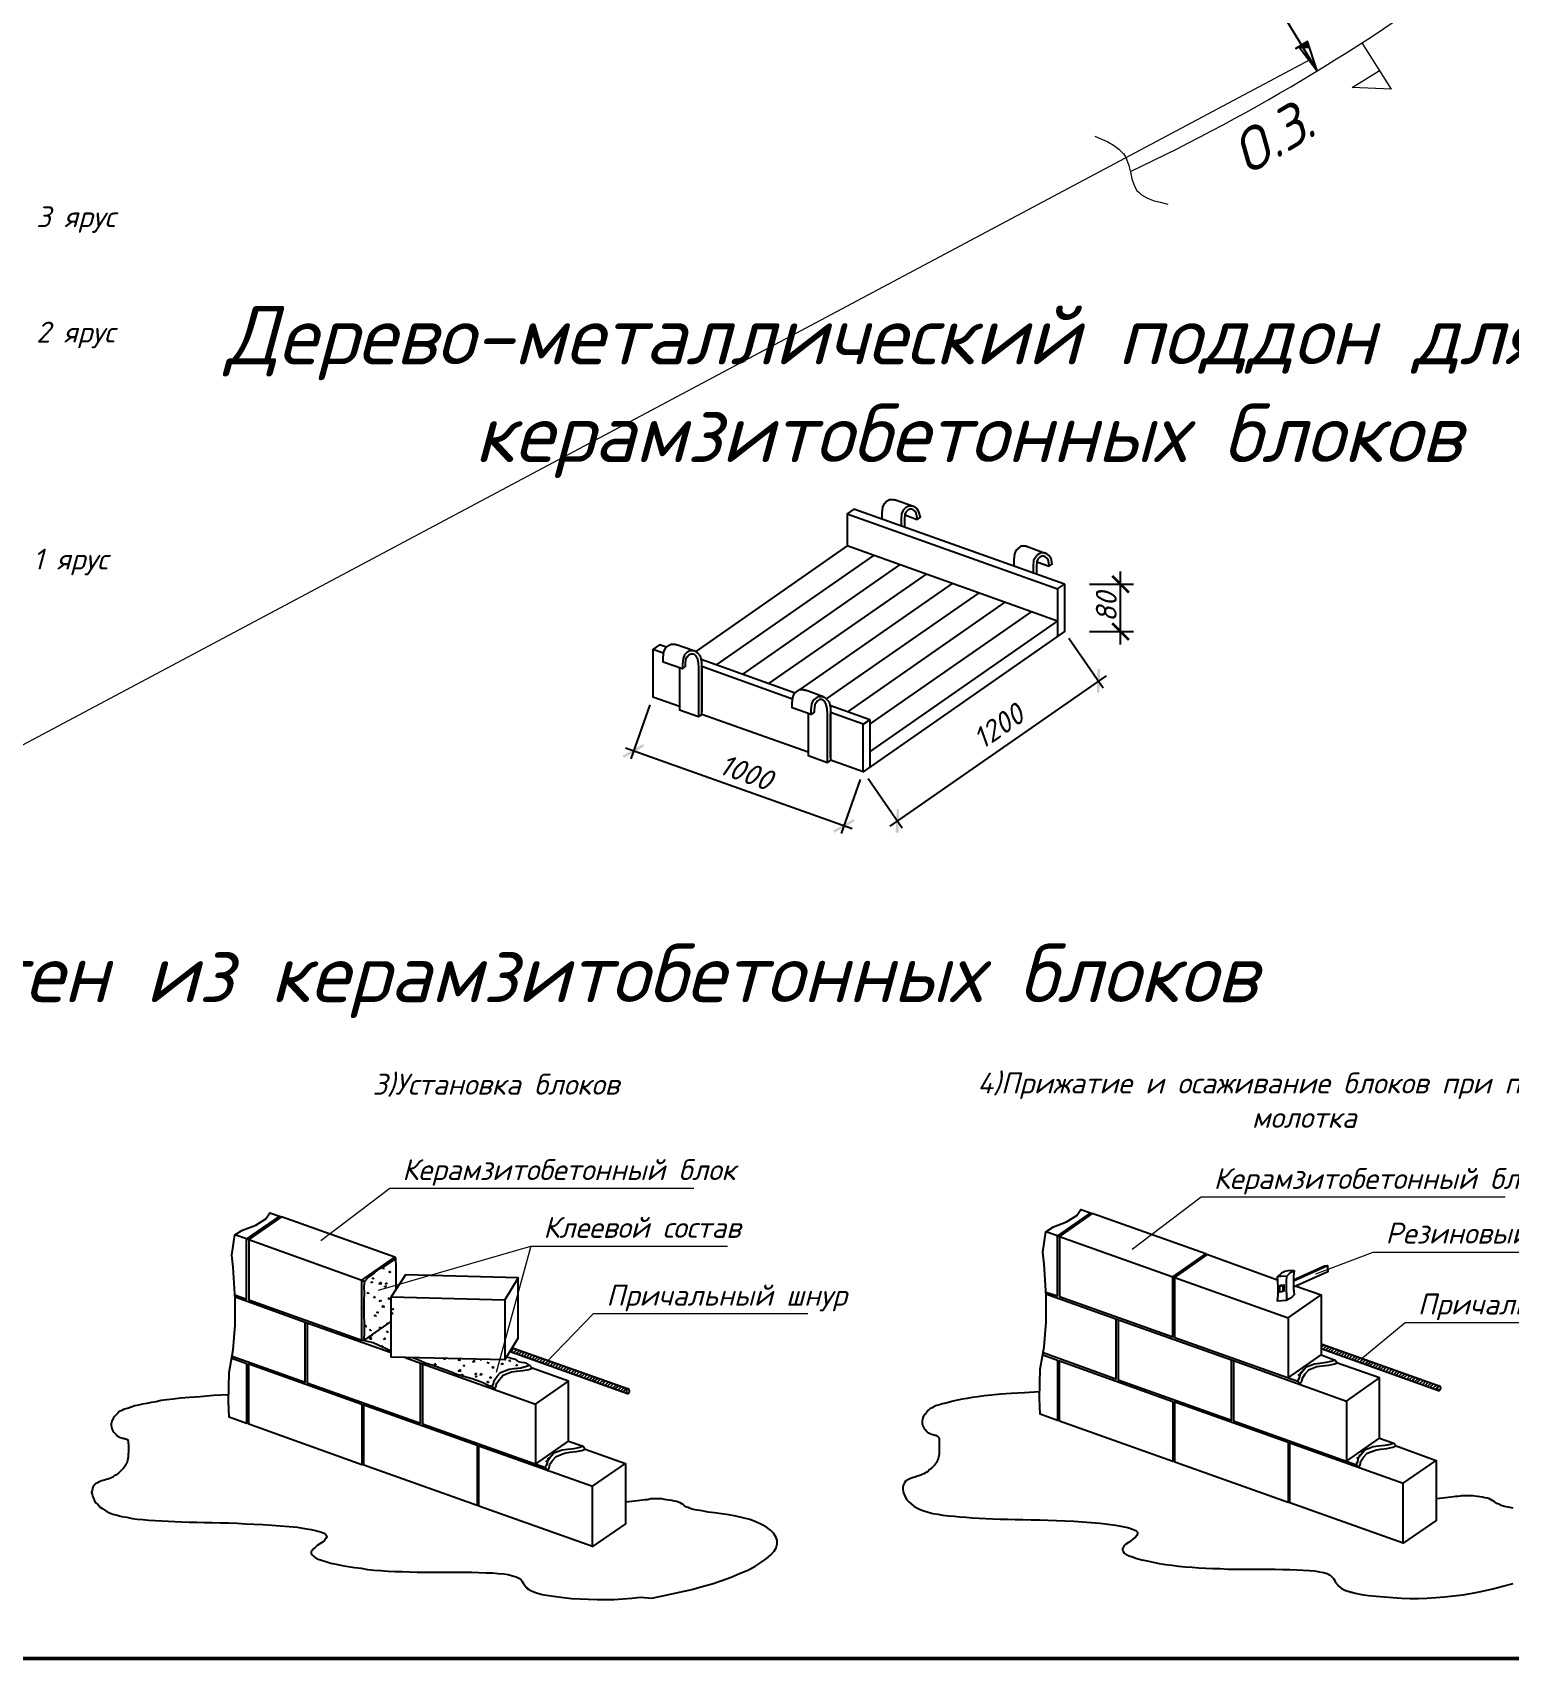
# Model space of a CAD drawing. Header units: millimetres. Extents: x 2279 to 5236, y 896 to 2828.
# Drawn here: x 4588.7 to 4765.5, y 1395.4 to 1590 of the extents above; entities that cross this region are included whole.
import ezdxf

# ---------------------------------------------------------------- set-up
doc = ezdxf.new("R2010")
doc.units = ezdxf.units.MM
for name, color, linetype in [('PDF _!!ОСНОВНАЯ', 7, 'Continuous'), ('PDF _!!ТОНКАЯ', 7, 'Continuous'), ('PDF _0', 7, 'Continuous'), ('PDF _СПДС_!!ТОНКАЯ', 7, 'Continuous'), ('PDF _Текст', 7, 'Continuous')]:
    doc.layers.add(name, color=color, linetype=linetype)
doc.styles.add('PDF ISOCPEUR Italic', font='isocpeui.ttf')

msp = doc.modelspace()

# ---------------------------------------------------------------- linework, layer by layer
at = {"layer": 'PDF _!!ОСНОВНАЯ', "lineweight": 50}
msp.add_lwpolyline([(4389.37, 1395.39), (5205.37, 1395.39), (5205.37, 1979.36), (4389.37, 1979.36)], close=True, dxfattribs=at)
at = {"layer": 'PDF _!!ОСНОВНАЯ', "lineweight": 20}
msp.add_lwpolyline([(4747.78, 1588.74), (4751.29, 1583.23), (4746.63, 1583.4), (4749.89, 1585.43)], dxfattribs=at)
at = {"layer": 'PDF _!!ТОНКАЯ', "lineweight": 20}
msp.add_lwpolyline([(4715.81, 1577.6), (4717.38, 1576.93), (4718.06, 1576.5), (4718.69, 1576.04), (4719.24, 1575.49), (4719.46, 1575.19), (4719.62, 1574.85), (4719.88, 1574.09), (4720.09, 1573.28), (4720.26, 1572.48), (4720.51, 1571.72), (4720.68, 1571.38), (4720.85, 1571.08), (4721.11, 1570.83), (4721.4, 1570.58), (4722.04, 1570.19), (4722.8, 1569.9), (4723.65, 1569.69), (4724.54, 1569.47)], dxfattribs=at)
at = {"layer": 'PDF _!!ТОНКАЯ', "lineweight": 25}
for points in [[(4690.37, 1531.71), (4690.37, 1532.52), (4690.46, 1533.19), (4690.63, 1533.62), (4690.88, 1533.91), (4691.26, 1534.12), (4691.68, 1534.12), (4691.98, 1534.04)], [(4694.1, 1533.28), (4691.85, 1534.08)], [(4712.17, 1523.96), (4686.98, 1532.94), (4686.18, 1532.39), (4686.18, 1528.54), (4668.06, 1515.92)], [(4686.18, 1532.39), (4711.37, 1523.41), (4712.17, 1523.96), (4712.17, 1518.29), (4688.09, 1501.53), (4688.09, 1507.2), (4688.89, 1507.75), (4688.89, 1502.08)], [(4693.08, 1532.26), (4694.56, 1531.71), (4694.94, 1532.01), (4694.77, 1532.64), (4694.52, 1533.02), (4694.27, 1533.24), (4693.97, 1533.32), (4693.55, 1533.32), (4693.17, 1533.11), (4692.87, 1532.81), (4692.7, 1532.39), (4692.66, 1531.71), (4692.66, 1531.16), (4692.66, 1530.91)], [(4694.56, 1531.71), (4694.56, 1531.92), (4694.44, 1532.47), (4694.22, 1532.73), (4694.05, 1532.9), (4693.93, 1532.94), (4693.67, 1532.94), (4693.42, 1532.81), (4693.21, 1532.6), (4693.08, 1532.3), (4693.04, 1531.71), (4693.04, 1530.78)], [(4688.89, 1503.9), (4711.37, 1519.56), (4686.18, 1528.54)], [(4706.16, 1526.12), (4706.16, 1526.89), (4706.25, 1527.61), (4706.42, 1527.99), (4706.71, 1528.28), (4707.05, 1528.54), (4707.52, 1528.54), (4707.77, 1528.41)], [(4709.89, 1527.65), (4707.64, 1528.49)], [(4708.87, 1526.63), (4710.35, 1526.12), (4710.73, 1526.38), (4710.61, 1527.05), (4710.31, 1527.39), (4710.06, 1527.61), (4709.76, 1527.73), (4709.34, 1527.73), (4708.96, 1527.48), (4708.7, 1527.18), (4708.49, 1526.8), (4708.45, 1526.08), (4708.45, 1525.53), (4708.45, 1525.32)], [(4670.52, 1514.31), (4689.36, 1527.39)], [(4673.65, 1513.17), (4692.49, 1526.29)], [(4710.35, 1526.12), (4710.35, 1526.29), (4710.23, 1526.89), (4710.06, 1527.1), (4709.85, 1527.27), (4709.72, 1527.31), (4709.46, 1527.31), (4709.21, 1527.18), (4709, 1526.97), (4708.87, 1526.67), (4708.83, 1526.08), (4708.83, 1525.15)], [(4676.82, 1512.07), (4695.66, 1525.15)], [(4680.55, 1511.35), (4698.8, 1524.05)], [(4715.18, 1523.96), (4720.43, 1523.96)], [(4718.9, 1516.77), (4718.9, 1525.49)], [(4683.72, 1510.25), (4701.93, 1522.91)], [(4686.26, 1508.68), (4705.1, 1521.81)], [(4711.37, 1523.41), (4711.37, 1517.74)], [(4688.89, 1507.2), (4708.24, 1520.66)], [(4715.18, 1518.29), (4720.43, 1518.29)], [(4664.55, 1516.43), (4663.7, 1516.73), (4662.9, 1516.17), (4662.9, 1512.32), (4662.9, 1510.5), (4666.11, 1509.36)], [(4664.21, 1515.71), (4662.9, 1516.17)], [(4666.45, 1513.85), (4664.17, 1514.65), (4664.17, 1515.2), (4664.25, 1515.88), (4664.42, 1516.3), (4664.72, 1516.6), (4665.1, 1516.81), (4665.52, 1516.81), (4665.77, 1516.73)], [(4667.93, 1515.96), (4665.65, 1516.77)], [(4668.78, 1513.89), (4668.78, 1514.65), (4668.61, 1515.37), (4668.31, 1515.71), (4668.06, 1515.92), (4667.81, 1516.01), (4667.34, 1516.01), (4667, 1515.79), (4666.71, 1515.5), (4666.54, 1515.07), (4666.45, 1514.4), (4666.45, 1513.85), (4666.83, 1514.14), (4666.83, 1514.4), (4666.88, 1514.99), (4667.04, 1515.29), (4667.21, 1515.5), (4667.47, 1515.62), (4667.72, 1515.62), (4667.85, 1515.58), (4668.06, 1515.41), (4668.23, 1515.16), (4668.36, 1514.61), (4668.4, 1513.89), (4668.4, 1508.13)], [(4712.72, 1517.49), (4716.83, 1511.56)], [(4679.96, 1510.93), (4668.7, 1514.95)], [(4679.62, 1510.21), (4668.78, 1514.1)], [(4666.11, 1513.97), (4666.11, 1508.94), (4668.4, 1508.13), (4668.78, 1508.39), (4668.78, 1513.93), (4668.78, 1508.72)], [(4717.17, 1513), (4691.3, 1495.01)], [(4681.86, 1508.39), (4679.58, 1509.19), (4679.58, 1509.74), (4679.66, 1510.42), (4679.83, 1510.84), (4680.13, 1511.09), (4680.51, 1511.35), (4680.93, 1511.35), (4681.18, 1511.26)], [(4683.34, 1510.5), (4681.06, 1511.31)], [(4688.09, 1501.53), (4684.19, 1502.92), (4683.81, 1502.63), (4683.81, 1508.43), (4683.77, 1509.11), (4683.64, 1509.7), (4683.47, 1509.95), (4683.26, 1510.12), (4683.13, 1510.16), (4682.88, 1510.16), (4682.62, 1509.99), (4682.45, 1509.78), (4682.29, 1509.53), (4682.24, 1508.89), (4682.24, 1508.64), (4681.86, 1508.39), (4681.86, 1508.94), (4681.95, 1509.61), (4682.12, 1510.04), (4682.41, 1510.29), (4682.75, 1510.54), (4683.22, 1510.54), (4683.47, 1510.46), (4683.72, 1510.21), (4684.02, 1509.87), (4684.19, 1509.19), (4684.19, 1508.43)], [(4662.56, 1509.53), (4660.27, 1503.05)], [(4681.52, 1503.86), (4668.78, 1508.39)], [(4681.52, 1508.47), (4681.52, 1503.47), (4683.81, 1502.63)], [(4688.89, 1507.75), (4684.11, 1509.44)], [(4688.09, 1507.2), (4684.19, 1508.6)], [(4684.19, 1503.22), (4684.19, 1508.47), (4684.19, 1502.92)], [(4686.77, 1494.67), (4659.64, 1504.36)], [(4687.75, 1500.6), (4685.46, 1494.12)], [(4688.68, 1500.72), (4692.78, 1494.8)]]:
    msp.add_lwpolyline(points, dxfattribs=at)
at = {"layer": 'PDF _!!ТОНКАЯ', "transparency": 33554559}
for points in [[(4716.07, 1510.97), (4716.36, 1510.97), (4716.15, 1513.8)], [(4716.36, 1510.97), (4716.15, 1513.8), (4716.45, 1513.8)], [(4659.3, 1503.43), (4659.42, 1503.18), (4661.75, 1504.83)], [(4659.42, 1503.18), (4661.75, 1504.83), (4661.88, 1504.58)], [(4691.98, 1494.25), (4692.32, 1494.2), (4692.11, 1497.04)], [(4692.32, 1494.2), (4692.11, 1497.04), (4692.4, 1497.04)], [(4684.49, 1494.46), (4684.61, 1494.2), (4686.94, 1495.85)], [(4684.61, 1494.2), (4686.94, 1495.85), (4687.07, 1495.6)]]:
    msp.add_solid(points, dxfattribs=at)
at = {"layer": 'PDF _0', "lineweight": 25}
for points in [[(4680.42, 1856.29), (4683.09, 1858.92), (4616.33, 1792.49), (4742.44, 1585.39), (4740.5, 1588.57)], [(4740.2, 1588.36), (4742.44, 1585.39), (4741.26, 1588.91), (4739.86, 1588.1), (4741.26, 1588.91)], [(4612.52, 1431.34), (4614.3, 1430.7), (4614.3, 1423.5), (4612.22, 1424.27), (4612.14, 1426.17), (4612.22, 1429.64), (4612.69, 1432.35), (4612.94, 1435.27), (4612.94, 1438.41), (4612.69, 1442.22), (4612.52, 1443.66), (4612.9, 1446.11), (4613.79, 1446.66), (4615.4, 1447.25), (4616.58, 1448.02), (4617.09, 1448.74), (4618.23, 1448.35), (4614.3, 1445.6), (4612.9, 1446.11)], [(4618.23, 1448.35), (4618.49, 1448.27)], [(4709.59, 1431.72), (4711.37, 1431.08), (4711.37, 1423.89), (4709.29, 1424.65), (4709.21, 1426.55), (4709.29, 1430.02), (4709.76, 1432.69), (4710.01, 1435.65), (4710.01, 1438.79), (4709.76, 1442.6), (4709.59, 1444.04), (4709.97, 1446.45), (4710.86, 1447.04), (4712.43, 1447.64), (4713.66, 1448.4), (4714.16, 1449.12), (4715.31, 1448.74), (4711.37, 1445.98), (4709.97, 1446.45)], [(4715.31, 1448.74), (4715.52, 1448.65)], [(4709.97, 1439.25), (4711.37, 1438.79), (4711.37, 1445.98), (4711.58, 1445.9), (4711.58, 1438.7), (4725.17, 1433.88), (4725.17, 1441.07), (4738.97, 1436.16), (4742.91, 1438.91), (4742.91, 1431.72), (4744.6, 1431.08), (4744.86, 1430.74), (4744.52, 1430.62), (4743.8, 1430.45), (4743.04, 1430.36), (4742.4, 1430.28), (4741.38, 1429.9), (4740.96, 1429.43), (4740.62, 1428.92), (4740.54, 1428.5), (4740.41, 1428.33), (4740.41, 1428.2), (4740.11, 1428.54), (4725.38, 1433.79), (4725.38, 1440.99), (4729.32, 1443.74)], [(4612.9, 1438.91), (4614.3, 1438.41), (4614.3, 1445.6), (4614.55, 1445.52), (4614.55, 1438.32), (4628.1, 1433.5), (4628.1, 1440.69), (4628.39, 1440.52)], [(4632.2, 1439.59), (4632.2, 1440.69), (4632.2, 1442.26), (4632.16, 1443.27), (4631.48, 1442.77), (4630.76, 1442.3), (4629.96, 1441.88), (4629.58, 1441.5), (4628.9, 1441.03), (4628.39, 1440.52), (4628.31, 1439.93), (4628.35, 1439.13), (4628.31, 1438.24), (4628.31, 1437.22), (4628.31, 1436.63), (4628.35, 1435.36), (4628.35, 1434.51), (4628.31, 1433.45), (4631.61, 1435.74)], [(4630.72, 1442.05), (4630.59, 1442.05), (4630.72, 1442.17)], [(4630.72, 1442), (4630.72, 1442.13)], [(4632.16, 1443.27), (4632.03, 1443.44)], [(4729.11, 1443.82), (4737.7, 1440.73)], [(4739.61, 1440.73), (4743.29, 1442.39), (4743.67, 1442.43), (4743.71, 1441.67), (4739.61, 1439.85)], [(4739.61, 1440.61), (4743.67, 1442.43)], [(4629.37, 1440.4), (4629.2, 1440.4), (4629.32, 1440.52)], [(4629.37, 1440.35), (4629.32, 1440.48)], [(4629.49, 1440.82), (4629.37, 1440.9), (4629.54, 1440.95)], [(4629.49, 1440.78), (4629.54, 1440.9)], [(4630.38, 1440.18), (4630.17, 1440.23), (4630.38, 1440.4), (4630.38, 1440.14)], [(4631.06, 1440.23), (4630.93, 1440.23), (4631.06, 1440.4)], [(4631.06, 1440.18), (4631.06, 1440.35)], [(4631.48, 1441.58), (4631.36, 1441.67), (4631.53, 1441.75)], [(4631.48, 1441.54), (4631.53, 1441.71)], [(4645.2, 1431.12), (4646.81, 1433.75), (4646.81, 1440.95), (4633.3, 1441.33), (4631.61, 1438.66)], [(4646.81, 1440.95), (4645.2, 1438.32), (4645.2, 1431.12), (4631.61, 1431.46), (4631.61, 1438.66), (4645.2, 1438.32)], [(4737.66, 1441.07), (4738.08, 1441.16), (4738.46, 1441.2), (4738.8, 1441.16)], [(4737.96, 1440.01), (4738.08, 1440.06), (4738.46, 1440.1), (4738.46, 1439.34), (4738.34, 1439.3)], [(4738.34, 1440.01), (4738.46, 1440.1)], [(4739.69, 1441.79), (4739.61, 1441.16), (4739.61, 1440.14), (4739.61, 1439.51), (4739.65, 1439.38), (4739.69, 1438.91), (4739.39, 1438.62), (4739.18, 1438.49), (4738.8, 1438.28)], [(4612.94, 1438.66), (4621.32, 1435.65)], [(4628.9, 1439.08), (4628.77, 1439.17), (4628.94, 1439.21)], [(4628.9, 1439.04), (4628.94, 1439.17)], [(4629.66, 1438.58), (4629.54, 1438.58), (4629.66, 1438.74)], [(4629.66, 1438.53), (4629.66, 1438.7)], [(4630.34, 1438.11), (4630.21, 1438.19), (4630.38, 1438.24), (4630.34, 1438.07)], [(4630.89, 1439.85), (4630.81, 1439.93), (4630.98, 1439.97), (4630.89, 1439.8)], [(4631.36, 1438.53), (4631.4, 1438.41), (4631.27, 1438.45), (4631.36, 1438.58)], [(4709.97, 1439.04), (4718.35, 1436.04), (4718.35, 1428.84), (4709.63, 1431.97)], [(4739.9, 1439.97), (4742.91, 1438.91)], [(4628.31, 1437.47), (4628.35, 1437.47)], [(4628.31, 1437.31), (4628.35, 1437.43)], [(4629.75, 1436.37), (4629.62, 1436.46), (4629.79, 1436.5)], [(4629.75, 1436.33), (4629.79, 1436.46)], [(4630, 1436.88), (4630, 1436.76), (4629.87, 1436.8), (4630, 1436.92)], [(4630.68, 1437.64), (4630.72, 1437.43), (4630.51, 1437.47), (4630.68, 1437.69)], [(4631.74, 1436.63), (4631.61, 1436.63), (4631.7, 1436.76), (4631.74, 1436.59)], [(4631.78, 1437.14), (4631.65, 1437.22), (4631.82, 1437.26), (4631.78, 1437.09)], [(4738.97, 1436.16), (4738.97, 1428.97), (4742.91, 1431.72)], [(4612.56, 1431.59), (4621.32, 1428.46), (4621.32, 1435.65), (4631.61, 1432.01)], [(4621.53, 1435.57), (4621.53, 1428.37), (4635.12, 1423.55), (4635.12, 1430.74), (4635.34, 1430.66), (4648.88, 1425.83), (4652.82, 1428.58)], [(4628.35, 1435.23), (4628.44, 1435.32), (4628.48, 1435.06)], [(4628.35, 1435.1), (4628.48, 1435.1)], [(4628.65, 1435.1), (4628.48, 1435.15), (4628.6, 1435.27)], [(4628.6, 1435.06), (4628.6, 1435.23)], [(4629.16, 1434.64), (4629.03, 1434.72), (4629.2, 1434.77)], [(4629.16, 1434.6), (4629.2, 1434.72)], [(4630.34, 1434.98), (4630.21, 1434.98), (4630.34, 1435.1)], [(4630.34, 1434.93), (4630.34, 1435.06)], [(4631.14, 1435.4), (4631.06, 1435.48), (4631.23, 1435.53), (4631.19, 1435.44)], [(4631.19, 1434.43), (4631.06, 1434.51), (4631.23, 1434.55)], [(4631.14, 1434.38), (4631.23, 1434.51)], [(4718.35, 1436.04), (4732.16, 1431.12)], [(4718.61, 1435.95), (4718.61, 1428.75), (4732.16, 1423.93), (4732.16, 1431.12), (4732.41, 1431.04), (4745.96, 1426.21), (4749.89, 1428.97)], [(4631.61, 1432.18), (4629.45, 1433.16), (4628.1, 1433.5)], [(4629.11, 1433.88), (4629.16, 1433.75), (4628.99, 1433.79), (4629.11, 1433.92)], [(4629.2, 1433.75), (4629.16, 1433.62), (4629.03, 1433.71), (4629.2, 1433.79)], [(4629.24, 1434.05), (4629.32, 1434.05)], [(4629.32, 1434), (4629.32, 1434.13)], [(4630.59, 1432.69), (4630.47, 1432.78), (4630.64, 1432.82)], [(4630.59, 1432.65), (4630.64, 1432.78)], [(4630.85, 1433.62), (4630.72, 1433.62), (4630.85, 1433.75), (4630.85, 1433.58)], [(4645.92, 1432.1), (4646.34, 1432.52)], [(4646.13, 1432.56), (4660.02, 1427.65)], [(4646.22, 1431.97), (4646.64, 1432.39)], [(4646.55, 1431.89), (4646.94, 1432.27)], [(4742.91, 1433.07), (4757.05, 1428.03)], [(4742.91, 1433.03), (4742.91, 1433.03)], [(4742.91, 1432.61), (4743.25, 1432.94)], [(4742.91, 1432.48), (4756.96, 1427.48)], [(4743.12, 1432.39), (4743.54, 1432.82)], [(4743.46, 1432.31), (4743.84, 1432.73)], [(4743.76, 1432.18), (4744.18, 1432.61)], [(4744.05, 1432.1), (4744.47, 1432.48)], [(4744.39, 1431.97), (4744.81, 1432.39)], [(4744.69, 1431.84), (4745.11, 1432.27)], [(4631.61, 1432.18), (4631.61, 1432.18)], [(4633.26, 1431.42), (4635.12, 1430.74)], [(4634.24, 1431.38), (4634.62, 1431.25), (4635.67, 1430.79), (4636.48, 1430.53), (4638.68, 1429.73), (4639.44, 1429.43), (4640.42, 1429.13), (4641.31, 1428.92), (4642.49, 1428.46), (4643.29, 1428.08), (4643.72, 1427.95), (4643.97, 1427.57), (4643.97, 1427.7), (4644.14, 1427.91), (4644.23, 1428.33), (4644.56, 1428.8), (4644.99, 1429.3), (4646, 1429.69), (4646.6, 1429.77), (4647.36, 1429.85), (4648.08, 1429.98), (4648.46, 1430.15)], [(4635.34, 1430.66), (4635.34, 1423.46), (4650.07, 1418.25), (4650.36, 1417.87), (4650.36, 1418), (4650.49, 1418.21), (4650.58, 1418.64), (4650.92, 1419.1), (4651.34, 1419.57), (4652.35, 1419.95), (4652.99, 1420.08), (4653.75, 1420.16), (4654.43, 1420.29), (4654.81, 1420.46)], [(4636.35, 1431.34), (4636.35, 1431.34)], [(4636.94, 1430.66), (4636.9, 1430.53), (4636.78, 1430.62), (4636.94, 1430.7)], [(4637.2, 1430.28), (4637.28, 1430.36)], [(4637.28, 1430.24), (4637.28, 1430.32)], [(4638.09, 1431.21), (4637.96, 1431.21), (4638, 1431.29)], [(4638.09, 1431.17), (4638.05, 1431.29)], [(4639.78, 1431.17), (4639.82, 1431.04), (4639.65, 1431.08), (4639.78, 1431.21)], [(4640.33, 1430.36), (4640.25, 1430.45), (4640.42, 1430.49)], [(4640.33, 1430.32), (4640.37, 1430.49)], [(4641.52, 1430.91), (4641.39, 1430.91), (4641.52, 1431.04), (4641.52, 1430.87)], [(4642.28, 1431.17), (4642.36, 1431.12)], [(4642.36, 1431.08), (4642.41, 1431.17)], [(4643.21, 1430.87), (4643.25, 1430.74), (4643.13, 1430.79), (4643.21, 1430.91)], [(4643.85, 1430.28), (4643.8, 1430.15), (4643.68, 1430.24), (4643.85, 1430.32)], [(4643.72, 1427.95), (4643.72, 1428.08), (4643.85, 1428.25), (4643.93, 1428.67), (4644.27, 1429.18), (4644.69, 1429.64), (4645.71, 1430.02), (4646.34, 1430.11), (4647.11, 1430.19), (4647.78, 1430.36), (4648.16, 1430.49), (4647.78, 1430.74), (4647.57, 1430.79), (4647.19, 1430.83), (4646.85, 1430.91), (4646.72, 1431), (4646.51, 1431.17), (4645.96, 1431.29), (4645.75, 1431.38), (4645.58, 1431.42)], [(4644.99, 1430.62), (4644.82, 1430.62), (4644.95, 1430.74)], [(4644.99, 1430.57), (4644.95, 1430.7)], [(4645.79, 1430.96), (4645.71, 1431.04), (4645.88, 1431.08)], [(4645.79, 1430.91), (4645.88, 1431.04)], [(4645.84, 1432.14), (4659.89, 1427.1)], [(4646.68, 1430.45), (4646.55, 1430.45), (4646.68, 1430.62)], [(4646.68, 1430.4), (4646.68, 1430.57)], [(4646.85, 1431.76), (4647.27, 1432.18)], [(4647.15, 1431.63), (4647.57, 1432.06)], [(4647.49, 1431.55), (4647.87, 1431.93)], [(4647.78, 1431.42), (4648.21, 1431.84)], [(4648.08, 1431.29), (4648.5, 1431.72)], [(4648.88, 1425.83), (4648.88, 1418.64), (4652.82, 1421.39), (4652.82, 1428.58), (4648.46, 1430.15), (4648.16, 1430.49)], [(4648.42, 1431.21), (4648.84, 1431.63)], [(4648.71, 1431.08), (4649.14, 1431.51)], [(4649.05, 1431), (4649.43, 1431.38)], [(4649.35, 1430.87), (4649.77, 1431.29)], [(4649.65, 1430.74), (4650.07, 1431.17)], [(4649.98, 1430.66), (4650.41, 1431.04)], [(4650.28, 1430.53), (4650.7, 1430.96)], [(4650.62, 1430.4), (4651, 1430.83)], [(4650.92, 1430.32), (4651.34, 1430.74)], [(4651.21, 1430.19), (4651.63, 1430.62)], [(4651.55, 1430.11), (4651.97, 1430.49)], [(4651.85, 1429.98), (4652.27, 1430.4)], [(4732.41, 1431.04), (4732.41, 1423.84), (4747.14, 1418.59), (4747.4, 1418.25), (4747.4, 1418.38), (4747.57, 1418.59), (4747.65, 1419.02), (4747.99, 1419.48), (4748.41, 1419.95), (4749.43, 1420.33), (4750.02, 1420.46), (4750.78, 1420.54), (4751.5, 1420.67), (4751.88, 1420.84)], [(4744.6, 1431.08), (4744.22, 1430.96), (4743.5, 1430.83), (4742.74, 1430.7), (4742.1, 1430.62), (4741.13, 1430.24), (4740.71, 1429.77), (4740.37, 1429.3), (4740.24, 1428.88), (4740.11, 1428.67), (4740.11, 1428.54)], [(4745.96, 1426.21), (4745.96, 1419.02), (4749.89, 1421.77), (4749.89, 1428.97), (4744.86, 1430.74)], [(4745.03, 1431.76), (4745.41, 1432.14)], [(4745.32, 1431.63), (4745.74, 1432.06)], [(4745.62, 1431.51), (4746.04, 1431.93)], [(4745.96, 1431.42), (4746.38, 1431.84)], [(4746.25, 1431.29), (4746.68, 1431.72)], [(4746.59, 1431.17), (4746.97, 1431.59)], [(4746.89, 1431.08), (4747.31, 1431.51)], [(4747.18, 1430.96), (4747.61, 1431.38)], [(4747.52, 1430.87), (4747.95, 1431.25)], [(4747.82, 1430.74), (4748.24, 1431.17)], [(4748.16, 1430.62), (4748.54, 1431.04)], [(4748.45, 1430.53), (4748.88, 1430.91)], [(4748.75, 1430.4), (4749.17, 1430.83)], [(4749.09, 1430.28), (4749.51, 1430.7)], [(4749.39, 1430.19), (4749.81, 1430.62)], [(4749.72, 1430.07), (4750.11, 1430.49)], [(4750.02, 1429.98), (4750.44, 1430.36)], [(4639.87, 1429.73), (4639.65, 1429.77), (4639.87, 1429.94), (4639.87, 1429.69)], [(4639.99, 1429.26), (4640.12, 1429.39), (4640.12, 1429.22)], [(4640.04, 1429.26), (4640.12, 1429.26)], [(4641.77, 1429.39), (4641.64, 1429.47), (4641.81, 1429.56)], [(4641.86, 1429.09), (4641.73, 1429.09), (4641.81, 1429.26)], [(4641.77, 1429.35), (4641.81, 1429.52)], [(4641.86, 1429.05), (4641.81, 1429.22)], [(4642.45, 1429.35), (4642.24, 1429.35), (4642.41, 1429.56)], [(4642.45, 1429.3), (4642.41, 1429.52)], [(4643.25, 1428.54), (4643.21, 1428.42), (4643.08, 1428.5), (4643.25, 1428.58)], [(4643.59, 1428.97), (4643.42, 1428.97), (4643.55, 1429.09)], [(4643.59, 1428.92), (4643.55, 1429.05)], [(4652.19, 1429.85), (4652.57, 1430.28)], [(4652.48, 1429.77), (4652.9, 1430.15)], [(4652.78, 1429.64), (4653.2, 1430.07)], [(4653.12, 1429.52), (4653.54, 1429.94)], [(4653.41, 1429.43), (4653.84, 1429.85)], [(4653.75, 1429.3), (4654.13, 1429.73)], [(4654.05, 1429.18), (4654.47, 1429.6)], [(4654.34, 1429.09), (4654.77, 1429.52)], [(4654.68, 1428.97), (4655.06, 1429.39)], [(4654.98, 1428.88), (4655.4, 1429.26)], [(4655.32, 1428.75), (4655.7, 1429.18)], [(4655.61, 1428.63), (4656.04, 1429.05)], [(4655.91, 1428.54), (4656.33, 1428.92)], [(4656.25, 1428.42), (4656.63, 1428.84)], [(4656.55, 1428.29), (4656.97, 1428.71)], [(4656.84, 1428.2), (4657.27, 1428.63)], [(4657.18, 1428.08), (4657.6, 1428.5)], [(4657.48, 1427.99), (4657.9, 1428.37)], [(4740.33, 1429.26), (4740.2, 1429.35), (4740.37, 1429.39)], [(4740.33, 1429.22), (4740.37, 1429.3), (4740.37, 1429.35)], [(4740.54, 1429.56), (4740.41, 1429.56), (4740.62, 1429.77)], [(4740.62, 1429.69), (4740.62, 1429.73)], [(4740.83, 1429.94), (4740.75, 1429.94), (4740.88, 1430.07)], [(4740.88, 1429.98), (4740.88, 1430.02)], [(4750.32, 1429.85), (4750.74, 1430.28)], [(4750.66, 1429.73), (4751.04, 1430.15)], [(4750.95, 1429.64), (4751.38, 1430.02)], [(4751.29, 1429.52), (4751.67, 1429.94)], [(4751.59, 1429.39), (4752.01, 1429.81)], [(4751.88, 1429.3), (4752.31, 1429.73)], [(4752.22, 1429.18), (4752.6, 1429.6)], [(4752.52, 1429.09), (4752.94, 1429.47)], [(4752.81, 1428.97), (4753.24, 1429.39)], [(4753.15, 1428.84), (4753.58, 1429.26)], [(4753.45, 1428.75), (4753.87, 1429.13)], [(4753.79, 1428.63), (4754.17, 1429.05)], [(4754.08, 1428.5), (4754.51, 1428.92)], [(4754.38, 1428.42), (4754.8, 1428.84)], [(4754.72, 1428.29), (4755.14, 1428.71)], [(4755.02, 1428.16), (4755.44, 1428.58)], [(4755.35, 1428.08), (4755.74, 1428.5)], [(4755.65, 1427.95), (4756.07, 1428.37)], [(4612.18, 1426.93), (4610.32, 1426.85), (4608.75, 1426.72), (4607.48, 1426.64), (4606.38, 1426.55), (4605.49, 1426.43), (4604.73, 1426.34), (4604.05, 1426.26), (4603.46, 1426.13), (4602.87, 1426.04), (4602.36, 1425.92), (4601.85, 1425.83), (4601.34, 1425.71), (4600.92, 1425.62), (4600.49, 1425.49), (4600.16, 1425.37), (4599.86, 1425.28), (4599.56, 1425.2), (4599.35, 1425.07), (4599.18, 1424.99), (4599.01, 1424.9), (4598.89, 1424.77), (4598.8, 1424.69), (4598.67, 1424.56), (4598.59, 1424.48), (4598.5, 1424.35), (4598.42, 1424.22), (4598.34, 1424.1), (4598.25, 1423.93), (4598.17, 1423.8), (4598.12, 1423.63), (4598.08, 1423.46), (4598.08, 1423.29), (4598.12, 1423.12), (4598.17, 1422.95), (4598.21, 1422.78), (4598.29, 1422.62), (4598.42, 1422.49), (4598.55, 1422.32), (4598.67, 1422.19), (4598.8, 1422.06), (4598.93, 1421.98), (4599.1, 1421.9), (4599.22, 1421.85), (4599.35, 1421.81), (4599.48, 1421.77), (4599.61, 1421.73), (4599.73, 1421.73), (4599.82, 1421.68), (4599.9, 1421.64), (4599.99, 1421.6), (4600.03, 1421.6), (4600.07, 1421.51), (4600.07, 1421.47), (4600.11, 1421.43), (4600.11, 1421.35), (4600.11, 1421.3), (4600.11, 1421.22), (4600.11, 1421.13), (4600.16, 1421.05), (4600.16, 1420.92), (4600.16, 1420.84), (4600.16, 1420.71), (4600.16, 1420.54), (4600.16, 1420.41), (4600.16, 1420.24), (4600.16, 1420.03), (4600.11, 1419.86), (4600.11, 1419.65), (4600.11, 1419.48), (4600.07, 1419.27), (4600.03, 1419.1), (4599.99, 1418.93), (4599.94, 1418.76), (4599.86, 1418.64), (4599.77, 1418.47), (4599.69, 1418.34), (4599.61, 1418.21), (4599.48, 1418.09), (4599.35, 1417.96), (4599.22, 1417.83), (4599.1, 1417.7), (4598.97, 1417.58), (4598.8, 1417.45), (4598.63, 1417.32), (4598.46, 1417.24), (4598.29, 1417.11), (4598.12, 1417.03), (4597.91, 1416.94), (4597.7, 1416.86), (4597.49, 1416.82), (4597.28, 1416.73), (4597.07, 1416.69), (4596.85, 1416.6), (4596.64, 1416.52), (4596.43, 1416.43), (4596.26, 1416.35), (4596.13, 1416.22), (4596.01, 1416.05), (4595.88, 1415.88), (4595.84, 1415.71), (4595.8, 1415.5), (4595.75, 1415.29), (4595.8, 1415.04), (4595.84, 1414.83), (4595.96, 1414.57), (4596.09, 1414.28), (4596.26, 1414.02), (4596.52, 1413.77), (4596.77, 1413.51), (4597.07, 1413.3), (4597.45, 1413.05), (4597.87, 1412.84), (4598.29, 1412.67), (4598.8, 1412.54), (4599.35, 1412.37), (4599.94, 1412.29), (4600.58, 1412.16), (4601.21, 1412.07), (4601.89, 1412.03), (4602.61, 1411.95), (4603.37, 1411.9), (4604.14, 1411.86), (4604.9, 1411.82), (4605.7, 1411.78), (4606.55, 1411.74), (4607.44, 1411.69), (4608.33, 1411.69), (4609.22, 1411.65), (4610.19, 1411.65), (4611.16, 1411.61), (4612.14, 1411.61), (4613.15, 1411.57), (4614.17, 1411.52), (4615.18, 1411.48), (4616.24, 1411.44), (4617.3, 1411.35), (4618.32, 1411.27), (4619.38, 1411.18), (4620.35, 1411.1), (4621.24, 1410.97), (4622.04, 1410.85), (4622.72, 1410.68), (4623.27, 1410.51), (4623.65, 1410.34), (4623.86, 1410.13), (4623.91, 1409.96), (4623.78, 1409.75), (4623.61, 1409.53), (4623.36, 1409.32), (4623.06, 1409.11), (4622.76, 1408.9), (4622.51, 1408.69), (4622.3, 1408.52), (4622.13, 1408.31), (4622.04, 1408.14), (4622.04, 1407.97), (4622.13, 1407.8), (4622.3, 1407.63), (4622.51, 1407.46), (4622.85, 1407.29), (4623.27, 1407.16), (4623.78, 1406.99), (4624.37, 1406.82), (4625.01, 1406.7), (4625.73, 1406.53), (4626.45, 1406.4), (4627.21, 1406.27), (4628.01, 1406.19), (4628.77, 1406.06), (4629.58, 1405.98), (4630.38, 1405.94), (4631.23, 1405.85), (4632.03, 1405.81), (4632.92, 1405.81), (4633.77, 1405.77), (4634.7, 1405.72), (4635.63, 1405.72), (4636.56, 1405.72), (4637.54, 1405.72), (4638.47, 1405.72), (4639.44, 1405.72), (4640.37, 1405.72), (4641.26, 1405.72), (4642.11, 1405.68), (4642.96, 1405.64), (4643.72, 1405.64), (4644.4, 1405.55), (4645.07, 1405.51), (4645.62, 1405.43), (4646.13, 1405.3), (4646.55, 1405.17), (4646.89, 1405), (4647.15, 1404.79), (4647.32, 1404.58), (4647.44, 1404.37), (4647.61, 1404.11), (4647.78, 1403.9), (4647.99, 1403.65)], [(4657.82, 1427.86), (4658.2, 1428.29)], [(4658.11, 1427.74), (4658.54, 1428.16)], [(4658.41, 1427.65), (4658.83, 1428.03)], [(4658.75, 1427.53), (4659.09, 1427.86), (4659.17, 1427.95)], [(4659.04, 1427.4), (4659.47, 1427.82)], [(4659.38, 1427.31), (4659.76, 1427.74)], [(4659.68, 1427.19), (4659.76, 1427.27)], [(4709.21, 1427.31), (4707.39, 1427.19), (4705.82, 1427.1), (4704.55, 1427.02), (4703.45, 1426.89), (4702.56, 1426.81), (4701.8, 1426.72), (4701.12, 1426.64), (4700.53, 1426.51), (4699.94, 1426.43), (4699.39, 1426.3), (4698.88, 1426.21), (4698.41, 1426.09), (4697.99, 1425.96), (4697.57, 1425.87), (4697.23, 1425.75), (4696.89, 1425.66), (4696.64, 1425.58), (4696.43, 1425.45), (4696.26, 1425.37), (4696.09, 1425.28), (4695.96, 1425.16), (4695.83, 1425.07), (4695.75, 1424.94), (4695.66, 1424.86), (4695.58, 1424.73), (4695.45, 1424.6), (4695.37, 1424.44), (4695.28, 1424.31), (4695.24, 1424.18), (4695.2, 1424.01), (4695.15, 1423.84), (4695.15, 1423.67), (4695.15, 1423.5), (4695.2, 1423.33), (4695.28, 1423.17), (4695.37, 1423), (4695.45, 1422.83), (4695.58, 1422.7), (4695.71, 1422.57), (4695.83, 1422.45), (4696, 1422.36), (4696.13, 1422.28), (4696.3, 1422.23), (4696.43, 1422.19), (4696.55, 1422.15), (4696.68, 1422.11), (4696.81, 1422.11), (4696.89, 1422.06), (4696.98, 1422.02), (4697.02, 1421.98), (4697.06, 1421.94), (4697.1, 1421.9), (4697.14, 1421.85), (4697.14, 1421.81), (4697.19, 1421.73), (4697.19, 1421.68), (4697.19, 1421.6), (4697.19, 1421.51), (4697.19, 1421.43), (4697.19, 1421.3), (4697.19, 1421.18), (4697.19, 1421.05), (4697.19, 1420.92), (4697.19, 1420.79), (4697.19, 1420.63), (4697.19, 1420.41), (4697.19, 1420.24), (4697.19, 1420.03), (4697.19, 1419.86), (4697.14, 1419.65), (4697.1, 1419.48), (4697.06, 1419.31), (4697.02, 1419.14), (4696.93, 1419.02), (4696.85, 1418.85), (4696.76, 1418.72), (4696.68, 1418.59), (4696.55, 1418.47), (4696.43, 1418.34), (4696.3, 1418.21), (4696.17, 1418.09), (4696, 1417.96), (4695.87, 1417.83), (4695.71, 1417.7), (4695.54, 1417.62), (4695.37, 1417.49), (4695.15, 1417.41), (4694.99, 1417.32), (4694.77, 1417.24), (4694.56, 1417.2), (4694.31, 1417.11), (4694.1, 1417.07), (4693.88, 1416.98), (4693.67, 1416.9), (4693.5, 1416.82), (4693.33, 1416.73), (4693.17, 1416.6), (4693.04, 1416.43), (4692.95, 1416.27), (4692.87, 1416.1), (4692.83, 1415.88), (4692.83, 1415.67), (4692.87, 1415.42), (4692.91, 1415.21), (4693.04, 1414.95), (4693.17, 1414.66), (4693.33, 1414.4), (4693.55, 1414.15), (4693.84, 1413.89), (4694.14, 1413.64), (4694.52, 1413.43), (4694.9, 1413.22), (4695.37, 1413.05), (4695.87, 1412.92), (4696.43, 1412.75), (4697.02, 1412.67), (4697.61, 1412.54), (4698.29, 1412.45), (4698.97, 1412.41), (4699.68, 1412.33), (4700.4, 1412.29), (4701.17, 1412.24), (4701.97, 1412.2), (4702.78, 1412.16), (4703.62, 1412.12), (4704.47, 1412.07), (4705.36, 1412.07), (4706.29, 1412.03), (4707.22, 1412.03), (4708.19, 1411.99), (4709.21, 1411.99), (4710.18, 1411.95), (4711.24, 1411.9), (4712.26, 1411.86), (4713.32, 1411.82), (4714.33, 1411.74), (4715.39, 1411.65), (4716.41, 1411.57), (4717.38, 1411.48), (4718.31, 1411.35), (4719.12, 1411.18), (4719.79, 1411.06), (4720.34, 1410.89), (4720.73, 1410.72), (4720.94, 1410.51), (4720.94, 1410.34), (4720.85, 1410.13), (4720.68, 1409.91), (4720.39, 1409.7), (4720.13, 1409.49), (4719.84, 1409.28), (4719.54, 1409.07), (4719.33, 1408.9), (4719.2, 1408.69), (4719.12, 1408.52), (4719.12, 1408.35), (4719.2, 1408.18), (4719.33, 1408.01), (4719.58, 1407.84), (4719.92, 1407.67), (4720.34, 1407.54), (4720.85, 1407.37), (4721.44, 1407.21), (4722.08, 1407.08), (4722.8, 1406.91), (4723.52, 1406.78), (4724.28, 1406.66), (4725.04, 1406.57), (4725.85, 1406.44), (4726.65, 1406.36), (4727.46, 1406.32), (4728.26, 1406.23), (4729.11, 1406.19), (4729.95, 1406.15), (4730.84, 1406.15), (4731.73, 1406.1), (4732.66, 1406.1), (4733.64, 1406.1), (4734.57, 1406.1), (4735.54, 1406.1), (4736.47, 1406.1), (4737.41, 1406.1), (4738.34, 1406.06), (4739.18, 1406.06), (4739.99, 1406.02), (4740.75, 1405.98), (4741.47, 1405.94), (4742.1, 1405.89), (4742.7, 1405.77), (4743.2, 1405.68), (4743.63, 1405.55), (4743.97, 1405.38), (4744.18, 1405.17), (4744.39, 1404.96), (4744.52, 1404.75), (4744.64, 1404.5), (4744.81, 1404.28), (4745.03, 1404.03), (4745.32, 1403.82), (4745.74, 1403.56), (4746.63, 1403.31)], [(4755.95, 1427.86), (4756.37, 1428.25)], [(4756.29, 1427.74), (4756.71, 1428.16)], [(4756.58, 1427.61), (4756.84, 1427.86)], [(4756.92, 1427.53), (4756.92, 1427.53)], [(4757.01, 1428.03), (4757.01, 1428.03)], [(4655.7, 1408.81), (4655.7, 1416.01), (4659.64, 1418.72), (4659.64, 1411.52), (4655.7, 1408.81), (4642.11, 1413.64), (4642.11, 1420.84), (4655.7, 1416.01)], [(4654.56, 1420.79), (4654.17, 1420.63), (4653.46, 1420.5), (4652.69, 1420.41), (4652.06, 1420.33), (4651.08, 1419.95), (4650.62, 1419.44), (4650.32, 1418.97), (4650.2, 1418.55), (4650.07, 1418.38), (4650.07, 1418.25)], [(4652.82, 1421.39), (4654.56, 1420.79), (4654.81, 1420.46), (4659.64, 1418.72)], [(4752.73, 1409.2), (4752.73, 1416.39), (4756.67, 1419.1), (4756.67, 1411.9), (4752.73, 1409.2), (4739.18, 1414.02), (4739.18, 1421.22), (4752.73, 1416.39)], [(4751.59, 1421.18), (4751.21, 1421.01), (4750.53, 1420.88), (4749.77, 1420.79), (4749.13, 1420.71), (4748.12, 1420.33), (4747.69, 1419.82), (4747.35, 1419.36), (4747.27, 1418.93), (4747.14, 1418.72), (4747.14, 1418.59)], [(4749.89, 1421.77), (4751.59, 1421.18), (4751.88, 1420.84), (4756.67, 1419.1)], [(4650.28, 1418.93), (4650.15, 1419.02), (4650.32, 1419.1)], [(4650.28, 1418.89), (4650.32, 1418.97), (4650.32, 1419.06)], [(4650.49, 1419.23), (4650.36, 1419.27), (4650.58, 1419.44), (4650.58, 1419.36)], [(4650.79, 1419.61), (4650.7, 1419.61), (4650.83, 1419.74), (4650.83, 1419.65)], [(4747.35, 1419.31), (4747.23, 1419.4), (4747.4, 1419.48)], [(4747.35, 1419.27), (4747.35, 1419.36), (4747.4, 1419.44)], [(4747.57, 1419.61), (4747.44, 1419.65), (4747.61, 1419.82), (4747.61, 1419.74)], [(4747.82, 1419.99), (4747.78, 1419.99), (4747.86, 1420.12), (4747.9, 1420.03)], [(4765.9, 1413.39), (4765.3, 1413.51), (4764.84, 1413.6), (4764.46, 1413.72), (4764.16, 1413.85), (4763.95, 1413.94), (4763.78, 1414.06), (4763.61, 1414.19), (4763.44, 1414.28), (4763.27, 1414.4), (4763.06, 1414.49), (4762.81, 1414.57), (4762.51, 1414.61), (4762.21, 1414.7), (4761.92, 1414.74), (4761.62, 1414.78), (4761.32, 1414.83), (4761.07, 1414.87), (4760.82, 1414.87), (4760.56, 1414.87), (4760.35, 1414.87), (4760.14, 1414.87), (4759.93, 1414.87), (4759.72, 1414.87), (4759.5, 1414.83), (4759.25, 1414.78), (4759, 1414.78), (4758.74, 1414.74), (4758.45, 1414.7), (4758.11, 1414.66), (4757.81, 1414.61), (4757.43, 1414.57), (4757.09, 1414.53), (4756.67, 1414.49)], [(4647.78, 1403.9), (4648.08, 1403.65), (4648.46, 1403.44), (4649.01, 1403.27), (4649.69, 1403.06), (4650.45, 1402.93), (4651.3, 1402.8), (4652.23, 1402.68), (4653.2, 1402.59), (4654.22, 1402.55), (4655.23, 1402.51), (4656.25, 1402.46), (4657.27, 1402.46), (4658.28, 1402.46), (4659.34, 1402.55), (4660.4, 1402.63), (4661.46, 1402.72), (4662.81, 1402.63), (4667.6, 1403.65), (4668.82, 1403.99), (4670.01, 1404.33), (4671.19, 1404.71), (4672.29, 1405.13), (4673.31, 1405.55), (4674.28, 1405.98), (4675.13, 1406.4), (4675.85, 1406.87), (4676.49, 1407.33), (4676.99, 1407.76), (4677.42, 1408.22), (4677.67, 1408.64), (4677.8, 1409.11), (4677.8, 1409.53), (4677.63, 1409.96), (4677.37, 1410.38), (4676.99, 1410.76), (4676.53, 1411.1), (4675.94, 1411.44), (4675.26, 1411.74), (4674.54, 1412.03), (4673.69, 1412.24), (4672.84, 1412.41), (4672, 1412.58), (4671.15, 1412.71), (4670.3, 1412.84), (4669.54, 1412.92), (4668.82, 1413.05), (4668.23, 1413.13), (4667.76, 1413.22), (4667.38, 1413.34), (4667.13, 1413.47), (4666.88, 1413.56), (4666.71, 1413.68), (4666.54, 1413.81), (4666.37, 1413.89), (4666.2, 1414.02), (4665.99, 1414.11), (4665.73, 1414.19), (4665.48, 1414.23), (4665.18, 1414.32), (4664.89, 1414.36), (4664.55, 1414.4), (4664.29, 1414.44), (4664, 1414.49), (4663.74, 1414.49), (4663.53, 1414.49), (4663.28, 1414.49), (4663.07, 1414.49), (4662.9, 1414.49), (4662.68, 1414.49), (4662.43, 1414.44), (4662.22, 1414.4), (4661.96, 1414.4), (4661.67, 1414.36), (4661.37, 1414.32), (4661.08, 1414.28), (4660.74, 1414.23), (4660.4, 1414.19), (4660.02, 1414.15), (4659.64, 1414.11)], [(4746.3, 1403.4), (4746.97, 1403.23), (4747.73, 1403.06), (4748.58, 1402.93), (4749.51, 1402.84), (4750.49, 1402.76), (4751.5, 1402.68), (4752.52, 1402.63), (4753.53, 1402.59), (4754.55, 1402.59), (4755.57, 1402.63), (4756.62, 1402.68), (4757.68, 1402.76), (4758.74, 1402.89), (4759.88, 1403.01), (4761.03, 1403.23), (4762.21, 1403.44), (4763.44, 1403.73), (4764.67, 1404.03), (4765.9, 1404.37)]]:
    msp.add_lwpolyline(points, dxfattribs=at)
at = {"layer": 'PDF _0', "lineweight": 0}
msp.add_lwpolyline([(4740.35, 1588.1), (4742.44, 1585.39), (4741.64, 1586.75), (4555.97, 1487.94)], dxfattribs=at)
at = {"layer": 'PDF _0', "lineweight": 25}
for points in [[(4632.03, 1443.44), (4618.49, 1448.27), (4614.55, 1445.52), (4628.1, 1440.69)], [(4729.11, 1443.82), (4715.52, 1448.65), (4711.58, 1445.9), (4725.17, 1441.07)], [(4738.55, 1441.71), (4738.17, 1441.5), (4738, 1441.37), (4737.66, 1441.07), (4737.7, 1440.61), (4737.74, 1439.76), (4737.74, 1439.17), (4737.74, 1438.87), (4737.66, 1438.19), (4738.8, 1438.28), (4738.8, 1438.74), (4738.76, 1439.59), (4738.76, 1440.52), (4738.8, 1441.16), (4739.14, 1441.45), (4739.31, 1441.62), (4739.69, 1441.79), (4739.31, 1441.84), (4738.93, 1441.79)], [(4737.96, 1440.01), (4738.34, 1440.01), (4738.34, 1439.3), (4737.96, 1439.25)], [(4628.1, 1425.83), (4628.1, 1418.59), (4614.55, 1423.42), (4614.55, 1430.66)], [(4725.17, 1426.17), (4725.17, 1418.97), (4711.58, 1423.8), (4711.58, 1431)], [(4659.93, 1427.1), (4659.97, 1427.1), (4660.02, 1427.15), (4660.06, 1427.15), (4660.06, 1427.19), (4660.1, 1427.23), (4660.1, 1427.27), (4660.14, 1427.31), (4660.14, 1427.36), (4660.14, 1427.4), (4660.14, 1427.48), (4660.1, 1427.53), (4660.1, 1427.57), (4660.06, 1427.61), (4660.02, 1427.61), (4660.02, 1427.65), (4659.97, 1427.65), (4659.93, 1427.65), (4659.89, 1427.65), (4659.85, 1427.61), (4659.81, 1427.61), (4659.81, 1427.57), (4659.76, 1427.53), (4659.76, 1427.48), (4659.76, 1427.4), (4659.76, 1427.36), (4659.76, 1427.31), (4659.76, 1427.27), (4659.81, 1427.23), (4659.81, 1427.19), (4659.85, 1427.15), (4659.89, 1427.15), (4659.89, 1427.1)], [(4757.01, 1427.48), (4757.05, 1427.48), (4757.09, 1427.48), (4757.13, 1427.53), (4757.13, 1427.57), (4757.18, 1427.61), (4757.18, 1427.65), (4757.18, 1427.7), (4757.22, 1427.74), (4757.22, 1427.78), (4757.18, 1427.86), (4757.18, 1427.91), (4757.13, 1427.95), (4757.09, 1427.99), (4757.05, 1428.03), (4757.01, 1428.03), (4756.96, 1428.03), (4756.92, 1427.99), (4756.88, 1427.95), (4756.84, 1427.91), (4756.84, 1427.86), (4756.84, 1427.78), (4756.79, 1427.74), (4756.84, 1427.7), (4756.84, 1427.65), (4756.84, 1427.61), (4756.88, 1427.57), (4756.92, 1427.53), (4756.92, 1427.48), (4756.96, 1427.48)], [(4641.9, 1420.92), (4641.9, 1413.72), (4628.31, 1418.55), (4628.31, 1425.75)], [(4738.97, 1421.3), (4738.97, 1414.06), (4725.38, 1418.89), (4725.38, 1426.13)]]:
    msp.add_lwpolyline(points, close=True, dxfattribs=at)
at = {"layer": 'PDF _0', "lineweight": 20}
msp.add_arc((4616.48, 1792.39), 242.3, 295.3125, 318.7518, dxfattribs=at)
at = {"layer": 'PDF _0', "transparency": 33554559}
for points in [[(4740.58, 1588.52), (4740.83, 1588.1), (4739.86, 1588.1)], [(4741.26, 1588.91), (4741.38, 1588.52), (4740.58, 1588.52)], [(4741.38, 1588.52), (4741.55, 1588.1), (4740.58, 1588.52)], [(4741.55, 1588.1), (4740.58, 1588.52), (4740.83, 1588.1)], [(4720.01, 1523.08), (4717.8, 1524.85), (4718.02, 1525.07)], [(4719.79, 1522.86), (4720.01, 1523.08), (4717.8, 1524.85)], [(4718.02, 1519.39), (4717.8, 1519.18), (4720.01, 1517.4)], [(4717.8, 1519.18), (4720.01, 1517.4), (4719.79, 1517.19)]]:
    msp.add_solid(points, dxfattribs=at)
at = {"layer": 'PDF _СПДС_!!ТОНКАЯ', "lineweight": 20}
for points in [[(4623.19, 1445.43), (4631.44, 1451.7), (4667.81, 1451.7)], [(4720.3, 1444.38), (4728.56, 1450.64), (4764.92, 1450.64)], [(4630.09, 1439.46), (4648.33, 1444.76), (4644.18, 1429.64)], [(4648.33, 1444.76), (4671.87, 1444.76)], [(4742.27, 1441.41), (4749.13, 1444.04), (4777.62, 1444.04)], [(4650.03, 1430.7), (4655.83, 1436.67), (4681.48, 1436.67)], [(4747.65, 1431.21), (4752.98, 1435.61), (4778.6, 1435.61)]]:
    msp.add_lwpolyline(points, dxfattribs=at)

# ---------------------------------------------------------------- texts
at = {"layer": 'PDF _Текст', "attachment_point": 7, "style": 'PDF ISOCPEUR Italic'}
for s, insert, char_height, rotation in [('О.З', (4734.07, 1572.78), 5, 30.7864), ('.', (4741.3, 1577.14), 5, 29.9814), ('80', (4718.44, 1519.43), 2.5, 90), ('1200', (4702.35, 1504.11), 2.5, 34.6673), ('1000', (4670.64, 1501.36), 2.5, 340.318)]:
    msp.add_mtext(s, dxfattribs=dict(at, insert=insert, char_height=char_height, rotation=rotation))
for s, insert, char_height in [('3 ярус', (4589.11, 1566.02), 2.5), ('Дерево-металлический поддон для укладки', (4611.76, 1548.37), 6.9997), ('2 ярус', (4589.11, 1552.21), 2.5), ('керамзитобетонных блоков', (4641.56, 1536.68), 6.9997), ('1 ярус', (4588.73, 1525.04), 2.5), ('Процесс кладки стен из керамзитобетонных блоков', (4506.09, 1472.04), 6.9997), ('3)Установка блоков', (4629.37, 1462.63), 2.4999), ('4)Прижатие и осаживание блоков при помощи резинового', (4701.76, 1462.34), 2.4999), ('молотка', (4734.61, 1458.9), 2.5), ('Керамзитобетонный блок', (4632.92, 1451.97), 2.4999), ('Керамзитобетонный блок', (4730.04, 1450.91), 2.4999), ('Клеевой состав', (4649.81, 1445.73), 2.4999), ('Резиновый молоток', (4750.61, 1445.05), 2.4999), ('Причальный шнур', (4657.35, 1436.94), 2.4999), ('Причальный шнур', (4754.47, 1435.88), 2.4999)]:
    msp.add_mtext(s, dxfattribs=dict(at, insert=insert, char_height=char_height))

doc.saveas('drawing.dxf')
